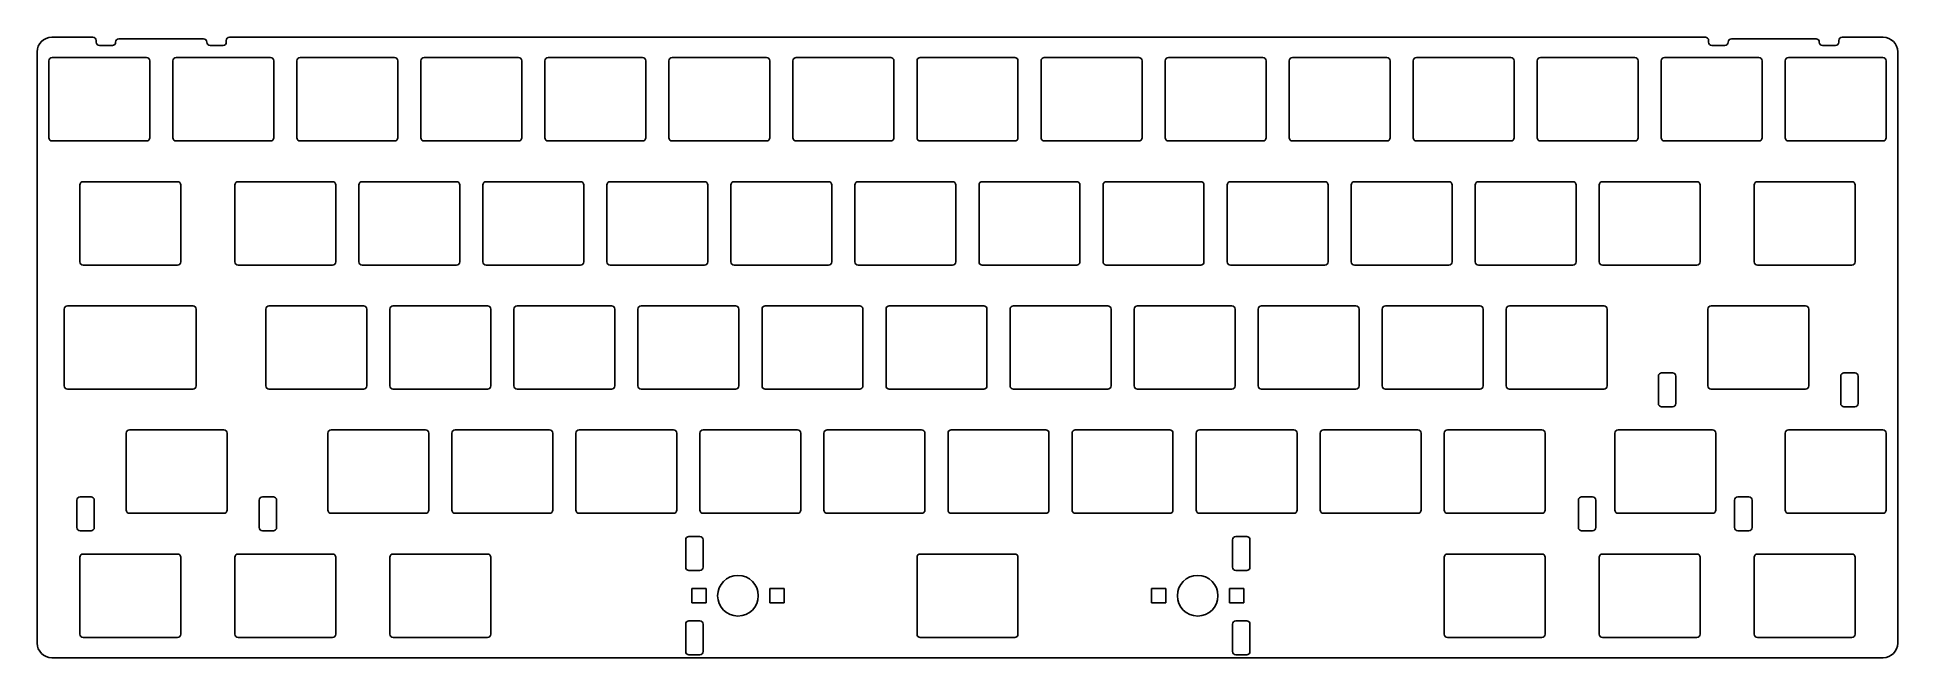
# Model space of a CAD drawing. Header units: millimetres. Extents: x -143 to 143, y -48 to 48.
import ezdxf

# ---------------------------------------------------------------- set-up
doc = ezdxf.new("R2010")
doc.units = ezdxf.units.MM
doc.layers.get('0').update_dxf_attribs({"linetype": 'CONTINUOUS'})

msp = doc.modelspace()

# ---------------------------------------------------------------- linework, layer by layer
for p, q in [((-140.63, 47.63), (-134.33, 47.63)), ((-133.83, 47.13), (-133.83, 46.88)), ((-133.33, 46.38), (-131.33, 46.38)), ((-117.33, 47.38), (-130.33, 47.38)), ((-114.33, 46.38), (-116.33, 46.38)), ((-113.83, 47.13), (-113.83, 46.88)), ((-113.33, 47.63), (113.32, 47.63)), ((113.82, 47.13), (113.82, 46.88)), ((114.32, 46.38), (116.32, 46.38)), ((117.32, 47.38), (130.32, 47.38)), ((133.32, 46.38), (131.32, 46.38)), ((133.82, 47.13), (133.82, 46.88)), ((134.32, 47.63), (140.62, 47.63)), ((-142.88, 45.38), (-142.88, -45.37)), ((142.88, 45.38), (142.88, -45.37)), ((-43.28, -29.52), (-43.28, -33.72)), ((-41.12, -29.02), (-42.78, -29.02)), ((-40.62, -33.72), (-40.62, -29.52)), ((40.72, -29.52), (40.72, -33.72)), ((42.88, -29.02), (41.22, -29.02)), ((43.38, -33.72), (43.38, -29.52)), ((-42.78, -34.22), (-41.12, -34.22)), ((41.22, -34.22), (42.88, -34.22)), ((-42.33, -37), (-42.33, -39.2)), ((-40.13, -37), (-42.33, -37)), ((-40.13, -37), (-40.13, -39.2)), ((-30.38, -37), (-28.18, -37)), ((-30.38, -39.2), (-30.38, -37)), ((-28.18, -37), (-28.18, -39.2)), ((30.47, -37), (28.27, -37)), ((28.27, -37), (28.27, -39.2)), ((30.47, -37), (30.47, -39.2)), ((40.22, -37), (42.42, -37)), ((40.22, -37), (40.22, -39.2)), ((42.42, -37), (42.42, -39.2)), ((-42.33, -39.2), (-40.13, -39.2)), ((-28.18, -39.2), (-30.38, -39.2)), ((28.27, -39.2), (30.47, -39.2)), ((42.42, -39.2), (40.22, -39.2)), ((-43.28, -46.68), (-43.28, -42.48)), ((-42.78, -41.98), (-41.12, -41.98)), ((-40.62, -42.48), (-40.62, -46.68)), ((40.72, -46.68), (40.72, -42.48)), ((41.22, -41.98), (42.88, -41.98)), ((43.38, -42.48), (43.38, -46.68)), ((-140.63, -47.63), (140.62, -47.63)), ((-41.12, -47.18), (-42.78, -47.18)), ((42.88, -47.18), (41.22, -47.18))]:
    msp.add_line(p, q)
for points in [[(-141.1, 32.2, 0.414214), (-140.6, 31.7), (-126.1, 31.7, 0.414214), (-125.6, 32.2), (-125.6, 44, 0.414214), (-126.1, 44.5), (-140.6, 44.5, 0.414214), (-141.1, 44)], [(-122.05, 44), (-122.05, 32.2, 0.414214), (-121.55, 31.7), (-107.05, 31.7, 0.414214), (-106.55, 32.2), (-106.55, 44, 0.414214), (-107.05, 44.5), (-121.55, 44.5, 0.414214)], [(-102.5, 44.5), (-88, 44.5, -0.414214), (-87.5, 44), (-87.5, 32.2, -0.414214), (-88, 31.7), (-102.5, 31.7, -0.414214), (-103, 32.2), (-103, 44, -0.414214)], [(-68.95, 31.7, 0.414214), (-68.45, 32.2), (-68.45, 44, 0.414214), (-68.95, 44.5), (-83.45, 44.5, 0.414214), (-83.95, 44), (-83.95, 32.2, 0.414214), (-83.45, 31.7)], [(-49.9, 31.7, 0.414214), (-49.4, 32.2), (-49.4, 44, 0.414214), (-49.9, 44.5), (-64.4, 44.5, 0.414214), (-64.9, 44), (-64.9, 32.2, 0.414214), (-64.4, 31.7)], [(-45.35, 44.5), (-30.85, 44.5, -0.414214), (-30.35, 44), (-30.35, 32.2, -0.414214), (-30.85, 31.7), (-45.35, 31.7, -0.414214), (-45.85, 32.2), (-45.85, 44, -0.414214)], [(-11.3, 44, 0.414214), (-11.8, 44.5), (-26.3, 44.5, 0.414214), (-26.8, 44), (-26.8, 32.2, 0.414214), (-26.3, 31.7), (-11.8, 31.7, 0.414214), (-11.3, 32.2)], [(7.75, 44, 0.414214), (7.25, 44.5), (-7.25, 44.5, 0.414214), (-7.75, 44), (-7.75, 32.2, 0.414214), (-7.25, 31.7), (7.25, 31.7, 0.414214), (7.75, 32.2)], [(11.8, 31.7), (26.3, 31.7, 0.414214), (26.8, 32.2), (26.8, 44, 0.414214), (26.3, 44.5), (11.8, 44.5, 0.414214), (11.3, 44), (11.3, 32.2, 0.414214)], [(45.85, 44), (45.85, 32.2, -0.414214), (45.35, 31.7), (30.85, 31.7, -0.414214), (30.35, 32.2), (30.35, 44, -0.414214), (30.85, 44.5), (45.35, 44.5, -0.414214)], [(49.9, 44.5), (64.4, 44.5, -0.414214), (64.9, 44), (64.9, 32.2, -0.414214), (64.4, 31.7), (49.9, 31.7, -0.414214), (49.4, 32.2), (49.4, 44, -0.414214)], [(83.45, 31.7, 0.414214), (83.95, 32.2), (83.95, 44, 0.414214), (83.45, 44.5), (68.95, 44.5, 0.414214), (68.45, 44), (68.45, 32.2, 0.414214), (68.95, 31.7)], [(103, 44, 0.414214), (102.5, 44.5), (88, 44.5, 0.414214), (87.5, 44), (87.5, 32.2, 0.414214), (88, 31.7), (102.5, 31.7, 0.414214), (103, 32.2)], [(122.05, 44, 0.414214), (121.55, 44.5), (107.05, 44.5, 0.414214), (106.55, 44), (106.55, 32.2, 0.414214), (107.05, 31.7), (121.55, 31.7, 0.414214), (122.05, 32.2)], [(141.1, 44), (141.1, 32.2, -0.414214), (140.6, 31.7), (126.1, 31.7, -0.414214), (125.6, 32.2), (125.6, 44, -0.414214), (126.1, 44.5), (140.6, 44.5, -0.414214)], [(-120.84, 24.95), (-120.84, 13.15, -0.414214), (-121.34, 12.65), (-135.84, 12.65, -0.414214), (-136.34, 13.15), (-136.34, 24.95, -0.414214), (-135.84, 25.45), (-121.34, 25.45, -0.414214)], [(-97.03, 24.95), (-97.03, 13.15, -0.414214), (-97.53, 12.65), (-112.03, 12.65, -0.414214), (-112.53, 13.15), (-112.53, 24.95, -0.414214), (-112.03, 25.45), (-97.53, 25.45, -0.414214)], [(-92.98, 25.45, 0.414214), (-93.48, 24.95), (-93.48, 13.15, 0.414214), (-92.98, 12.65), (-78.48, 12.65, 0.414214), (-77.98, 13.15), (-77.98, 24.95, 0.414214), (-78.48, 25.45)], [(-74.43, 24.95), (-74.43, 13.15, 0.414214), (-73.93, 12.65), (-59.43, 12.65, 0.414214), (-58.93, 13.15), (-58.93, 24.95, 0.414214), (-59.43, 25.45), (-73.93, 25.45, 0.414214)], [(-40.38, 12.65, 0.414214), (-39.88, 13.15), (-39.88, 24.95, 0.414214), (-40.38, 25.45), (-54.88, 25.45, 0.414214), (-55.38, 24.95), (-55.38, 13.15, 0.414214), (-54.88, 12.65)], [(-21.33, 12.65, 0.414214), (-20.83, 13.15), (-20.83, 24.95, 0.414214), (-21.33, 25.45), (-35.83, 25.45, 0.414214), (-36.33, 24.95), (-36.33, 13.15, 0.414214), (-35.83, 12.65)], [(-1.78, 24.95, 0.414214), (-2.28, 25.45), (-16.78, 25.45, 0.414214), (-17.28, 24.95), (-17.28, 13.15, 0.414214), (-16.78, 12.65), (-2.28, 12.65, 0.414214), (-1.78, 13.15)], [(17.27, 24.95, 0.414214), (16.77, 25.45), (2.27, 25.45, 0.414214), (1.77, 24.95), (1.77, 13.15, 0.414214), (2.27, 12.65), (16.77, 12.65, 0.414214), (17.27, 13.15)], [(21.32, 25.45), (35.82, 25.45, -0.414214), (36.32, 24.95), (36.32, 13.15, -0.414214), (35.82, 12.65), (21.32, 12.65, -0.414214), (20.82, 13.15), (20.82, 24.95, -0.414214)], [(39.87, 13.15, 0.414214), (40.37, 12.65), (54.87, 12.65, 0.414214), (55.37, 13.15), (55.37, 24.95, 0.414214), (54.87, 25.45), (40.37, 25.45, 0.414214), (39.87, 24.95)], [(59.42, 12.65), (73.92, 12.65, 0.414214), (74.42, 13.15), (74.42, 24.95, 0.414214), (73.92, 25.45), (59.42, 25.45, 0.414214), (58.92, 24.95), (58.92, 13.15, 0.414214)], [(78.47, 25.45), (92.97, 25.45, -0.414214), (93.47, 24.95), (93.47, 13.15, -0.414214), (92.97, 12.65), (78.47, 12.65, -0.414214), (77.97, 13.15), (77.97, 24.95, -0.414214)], [(97.52, 12.65), (112.02, 12.65, 0.414214), (112.52, 13.15), (112.52, 24.95, 0.414214), (112.02, 25.45), (97.52, 25.45, 0.414214), (97.02, 24.95), (97.02, 13.15, 0.414214)], [(136.34, 24.95), (136.34, 13.15, -0.414214), (135.84, 12.65), (121.34, 12.65, -0.414214), (120.84, 13.15), (120.84, 24.95, -0.414214), (121.34, 25.45), (135.84, 25.45, -0.414214)], [(-118.46, 5.9), (-118.46, -5.9, -0.414214), (-118.96, -6.4), (-138.22, -6.4, -0.414214), (-138.72, -5.9), (-138.72, 5.9, -0.414214), (-138.22, 6.4), (-118.96, 6.4, -0.414214)], [(-92.26, 5.9), (-92.26, -5.9, -0.414214), (-92.76, -6.4), (-107.26, -6.4, -0.414214), (-107.76, -5.9), (-107.76, 5.9, -0.414214), (-107.26, 6.4), (-92.76, 6.4, -0.414214)], [(-73.21, 5.9), (-73.21, -5.9, -0.414214), (-73.71, -6.4), (-88.21, -6.4, -0.414214), (-88.71, -5.9), (-88.71, 5.9, -0.414214), (-88.21, 6.4), (-73.71, 6.4, -0.414214)], [(-69.66, 5.9), (-69.66, -5.9, 0.414214), (-69.16, -6.4), (-54.66, -6.4, 0.414214), (-54.16, -5.9), (-54.16, 5.9, 0.414214), (-54.66, 6.4), (-69.16, 6.4, 0.414214)], [(-35.11, 5.9), (-35.11, -5.9, -0.414214), (-35.61, -6.4), (-50.11, -6.4, -0.414214), (-50.61, -5.9), (-50.61, 5.9, -0.414214), (-50.11, 6.4), (-35.61, 6.4, -0.414214)], [(-31.06, 6.4), (-16.56, 6.4, -0.414214), (-16.06, 5.9), (-16.06, -5.9, -0.414214), (-16.56, -6.4), (-31.06, -6.4, -0.414214), (-31.56, -5.9), (-31.56, 5.9, -0.414214)], [(2.49, -6.4, 0.414214), (2.99, -5.9), (2.99, 5.9, 0.414214), (2.49, 6.4), (-12.01, 6.4, 0.414214), (-12.51, 5.9), (-12.51, -5.9, 0.414214), (-12.01, -6.4)], [(21.54, -6.4, 0.414214), (22.04, -5.9), (22.04, 5.9, 0.414214), (21.54, 6.4), (7.04, 6.4, 0.414214), (6.54, 5.9), (6.54, -5.9, 0.414214), (7.04, -6.4)], [(25.59, -5.9, 0.414214), (26.09, -6.4), (40.59, -6.4, 0.414214), (41.09, -5.9), (41.09, 5.9, 0.414214), (40.59, 6.4), (26.09, 6.4, 0.414214), (25.59, 5.9)], [(60.14, 5.9), (60.14, -5.9, -0.414214), (59.64, -6.4), (45.14, -6.4, -0.414214), (44.64, -5.9), (44.64, 5.9, -0.414214), (45.14, 6.4), (59.64, 6.4, -0.414214)], [(64.19, 6.4, 0.414214), (63.69, 5.9), (63.69, -5.9, 0.414214), (64.19, -6.4), (78.69, -6.4, 0.414214), (79.19, -5.9), (79.19, 5.9, 0.414214), (78.69, 6.4)], [(83.24, 6.4, 0.414214), (82.74, 5.9), (82.74, -5.9, 0.414214), (83.24, -6.4), (97.74, -6.4, 0.414214), (98.24, -5.9), (98.24, 5.9, 0.414214), (97.74, 6.4)], [(114.19, 6.4, 0.414214), (113.69, 5.9), (113.69, -5.9, 0.414214), (114.19, -6.4), (128.69, -6.4, 0.414214), (129.19, -5.9), (129.19, 5.9, 0.414214), (128.69, 6.4)], [(106.11, -4.38), (106.11, -8.59, 0.414214), (106.61, -9.09), (108.28, -9.09, 0.414214), (108.78, -8.59), (108.78, -4.38, 0.414214), (108.28, -3.88), (106.61, -3.88, 0.414214)], [(136.78, -4.38), (136.78, -8.59, -0.414214), (136.28, -9.09), (134.61, -9.09, -0.414214), (134.11, -8.59), (134.11, -4.38, -0.414214), (134.61, -3.88), (136.28, -3.88, -0.414214)], [(-113.69, -13.15), (-113.69, -24.95, -0.414214), (-114.19, -25.45), (-128.69, -25.45, -0.414214), (-129.19, -24.95), (-129.19, -13.15, -0.414214), (-128.69, -12.65), (-114.19, -12.65, -0.414214)], [(-98.24, -24.95, 0.414214), (-97.74, -25.45), (-83.24, -25.45, 0.414214), (-82.74, -24.95), (-82.74, -13.15, 0.414214), (-83.24, -12.65), (-97.74, -12.65, 0.414214), (-98.24, -13.15)], [(-78.69, -25.45), (-64.19, -25.45, 0.414214), (-63.69, -24.95), (-63.69, -13.15, 0.414214), (-64.19, -12.65), (-78.69, -12.65, 0.414214), (-79.19, -13.15), (-79.19, -24.95, 0.414214)], [(-59.64, -12.65), (-45.14, -12.65, -0.414214), (-44.64, -13.15), (-44.64, -24.95, -0.414214), (-45.14, -25.45), (-59.64, -25.45, -0.414214), (-60.14, -24.95), (-60.14, -13.15, -0.414214)], [(-25.59, -13.15, 0.414214), (-26.09, -12.65), (-40.59, -12.65, 0.414214), (-41.09, -13.15), (-41.09, -24.95, 0.414214), (-40.59, -25.45), (-26.09, -25.45, 0.414214), (-25.59, -24.95)], [(-21.54, -12.65, 0.414214), (-22.04, -13.15), (-22.04, -24.95, 0.414214), (-21.54, -25.45), (-7.04, -25.45, 0.414214), (-6.54, -24.95), (-6.54, -13.15, 0.414214), (-7.04, -12.65)], [(-2.99, -13.15), (-2.99, -24.95, 0.414214), (-2.49, -25.45), (12.01, -25.45, 0.414214), (12.51, -24.95), (12.51, -13.15, 0.414214), (12.01, -12.65), (-2.49, -12.65, 0.414214)], [(31.56, -13.15), (31.56, -24.95, -0.414214), (31.06, -25.45), (16.56, -25.45, -0.414214), (16.06, -24.95), (16.06, -13.15, -0.414214), (16.56, -12.65), (31.06, -12.65, -0.414214)], [(50.11, -25.45, 0.414214), (50.61, -24.95), (50.61, -13.15, 0.414214), (50.11, -12.65), (35.61, -12.65, 0.414214), (35.11, -13.15), (35.11, -24.95, 0.414214), (35.61, -25.45)], [(69.16, -25.45, 0.414214), (69.66, -24.95), (69.66, -13.15, 0.414214), (69.16, -12.65), (54.66, -12.65, 0.414214), (54.16, -13.15), (54.16, -24.95, 0.414214), (54.66, -25.45)], [(73.71, -25.45), (88.21, -25.45, 0.414214), (88.71, -24.95), (88.71, -13.15, 0.414214), (88.21, -12.65), (73.71, -12.65, 0.414214), (73.21, -13.15), (73.21, -24.95, 0.414214)], [(99.41, -13.15), (99.41, -24.95, 0.414214), (99.91, -25.45), (114.41, -25.45, 0.414214), (114.91, -24.95), (114.91, -13.15, 0.414214), (114.41, -12.65), (99.91, -12.65, 0.414214)], [(125.6, -24.95, 0.414214), (126.1, -25.45), (140.6, -25.45, 0.414214), (141.1, -24.95), (141.1, -13.15, 0.414214), (140.6, -12.65), (126.1, -12.65, 0.414214), (125.6, -13.15)], [(-134.61, -28.14, 0.414214), (-134.11, -27.64), (-134.11, -23.43, 0.414214), (-134.61, -22.93), (-136.28, -22.93, 0.414214), (-136.78, -23.43), (-136.78, -27.64, 0.414214), (-136.28, -28.14)], [(-106.61, -28.14, 0.414214), (-106.11, -27.64), (-106.11, -23.43, 0.414214), (-106.61, -22.93), (-108.28, -22.93, 0.414214), (-108.78, -23.43), (-108.78, -27.64, 0.414214), (-108.28, -28.14)], [(96.49, -23.43, 0.414214), (95.99, -22.93), (94.32, -22.93, 0.414214), (93.82, -23.43), (93.82, -27.64, 0.414214), (94.32, -28.14), (95.99, -28.14, 0.414214), (96.49, -27.64)], [(120.49, -23.43, 0.414214), (119.99, -22.93), (118.32, -22.93, 0.414214), (117.82, -23.43), (117.82, -27.64, 0.414214), (118.32, -28.14), (119.99, -28.14, 0.414214), (120.49, -27.64)], [(-120.84, -32.2), (-120.84, -44, -0.414214), (-121.34, -44.5), (-135.84, -44.5, -0.414214), (-136.34, -44), (-136.34, -32.2, -0.414214), (-135.84, -31.7), (-121.34, -31.7, -0.414214)], [(-112.03, -31.7, 0.414214), (-112.53, -32.2), (-112.53, -44, 0.414214), (-112.03, -44.5), (-97.53, -44.5, 0.414214), (-97.03, -44), (-97.03, -32.2, 0.414214), (-97.53, -31.7)], [(-88.71, -44, 0.414214), (-88.21, -44.5), (-73.71, -44.5, 0.414214), (-73.21, -44), (-73.21, -32.2, 0.414214), (-73.71, -31.7), (-88.21, -31.7, 0.414214), (-88.71, -32.2)], [(-7.25, -31.7, 0.414214), (-7.75, -32.2), (-7.75, -44, 0.414214), (-7.25, -44.5), (7.25, -44.5, 0.414214), (7.75, -44), (7.75, -32.2, 0.414214), (7.25, -31.7)], [(73.71, -31.7, 0.414214), (73.21, -32.2), (73.21, -44, 0.414214), (73.71, -44.5), (88.21, -44.5, 0.414214), (88.71, -44), (88.71, -32.2, 0.414214), (88.21, -31.7)], [(97.52, -31.7, 0.414214), (97.02, -32.2), (97.02, -44, 0.414214), (97.52, -44.5), (112.02, -44.5, 0.414214), (112.52, -44), (112.52, -32.2, 0.414214), (112.02, -31.7)], [(120.84, -44, 0.414214), (121.34, -44.5), (135.84, -44.5, 0.414214), (136.34, -44), (136.34, -32.2, 0.414214), (135.84, -31.7), (121.34, -31.7, 0.414214), (120.84, -32.2)]]:
    msp.add_lwpolyline(points, format="xyb", close=True)
for centre in [(-35.25, -38.1), (35.35, -38.1)]:
    msp.add_circle(centre, 3.12)
for centre, radius, start, end in [((-140.63, 45.38), 2.25, 90, 180), ((-134.33, 47.13), 0.5, 0, 90), ((-133.33, 46.88), 0.5, 180, 270), ((-131.33, 46.88), 0.5, -90, 0), ((-130.33, 46.88), 0.5, 90, 180), ((-117.33, 46.88), 0.5, 0, 90), ((-116.33, 46.88), 0.5, 180, 270), ((-114.33, 46.88), 0.5, -90, 0), ((-113.33, 47.13), 0.5, 90, 180), ((113.32, 47.13), 0.5, 0, 90), ((114.32, 46.88), 0.5, 180, 270), ((116.32, 46.88), 0.5, -90, 0), ((117.32, 46.88), 0.5, 90, 180), ((130.32, 46.88), 0.5, 0, 90), ((131.32, 46.88), 0.5, 180, 270), ((133.32, 46.88), 0.5, -90, 0), ((134.32, 47.13), 0.5, 90, 180), ((140.62, 45.38), 2.25, 0, 90), ((-42.78, -29.52), 0.5, 90, 180), ((-41.12, -29.52), 0.5, 0, 90), ((41.22, -29.52), 0.5, 90, 180), ((42.88, -29.52), 0.5, 0, 90), ((-42.78, -33.72), 0.5, 180, 270), ((-41.12, -33.72), 0.5, -90, 0), ((41.22, -33.72), 0.5, 180, 270), ((42.88, -33.72), 0.5, -90, 0), ((-42.78, -42.48), 0.5, 90, 180), ((-41.12, -42.48), 0.5, 0, 90), ((41.22, -42.48), 0.5, 90, 180), ((42.88, -42.48), 0.5, 0, 90), ((-140.63, -45.37), 2.25, 180, 270), ((140.62, -45.37), 2.25, -90, 0), ((-42.78, -46.68), 0.5, 180, 270), ((-41.12, -46.68), 0.5, -90, 0), ((41.22, -46.68), 0.5, 180, 270), ((42.88, -46.68), 0.5, -90, 0)]:
    msp.add_arc(centre, radius, start, end)

doc.saveas('drawing.dxf')
